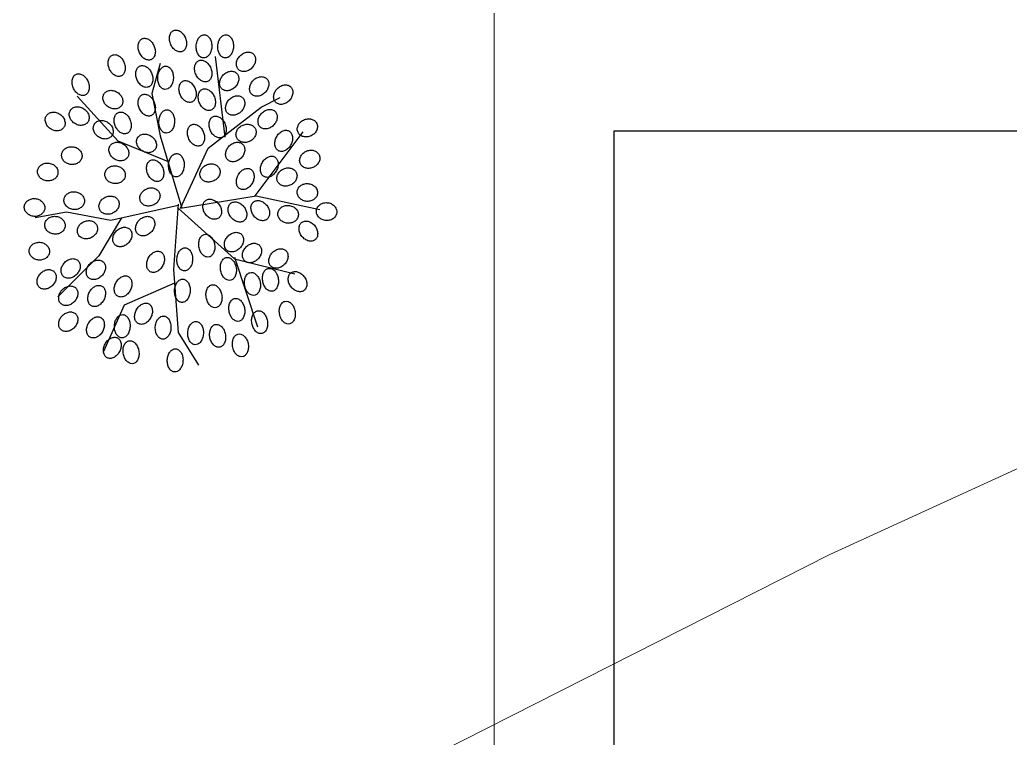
# Model space of a CAD drawing. Header units: inches. Extents: x 203 to 1065, y -1127 to 921.
# Drawn here: x 828.91 to 835.17, y 360.18 to 364.72 of the extents above; entities that cross this region are included whole.
import ezdxf

# ---------------------------------------------------------------- set-up
doc = ezdxf.new("R2010")
doc.units = ezdxf.units.IN
doc.header["$MEASUREMENT"] = 0
for name, color, linetype in [('CC', 110, 'Continuous'), ('CURVAS', 32, 'Continuous'), ('Vegetación', 102, 'Continuous')]:
    doc.layers.add(name, color=color, linetype=linetype)

# ---------------------------------------------------------------- blocks, each defined once
blk = doc.blocks.new('RB31')
for points in [[(-0.0332, 0.4465, 0.124565), (-0.0243, 0.4435, 0.105746), (-0.0134, 0.445, 0.086824), (-0.0035, 0.4507, 0.076963), (0.0051, 0.4604, 0.076963), (0.0103, 0.4721, 0.086824), (0.0113, 0.4835, 0.105746), (0.0081, 0.4941, 0.124565), (0.0016, 0.5009, 0.124565), (-0.0073, 0.5039, 0.105746), (-0.0182, 0.5024, 0.086824), (-0.0281, 0.4967, 0.076963), (-0.0366, 0.4871, 0.076963), (-0.0419, 0.4753, 0.086824), (-0.0429, 0.4639, 0.105746), (-0.0397, 0.4534, 0.124565)], [(-0.1644, 0.4265, 0.124565), (-0.1555, 0.4293, 0.105746), (-0.1475, 0.437, 0.086824), (-0.1428, 0.4474, 0.076963), (-0.1416, 0.4602, 0.076963), (-0.1443, 0.4728, 0.086824), (-0.1502, 0.4826, 0.105746), (-0.159, 0.4892, 0.124565), (-0.1682, 0.491, 0.124565), (-0.1772, 0.4882, 0.105746), (-0.1851, 0.4805, 0.086824), (-0.1898, 0.4701, 0.076963), (-0.191, 0.4573, 0.076963), (-0.1883, 0.4447, 0.086824), (-0.1825, 0.4349, 0.105746), (-0.1737, 0.4282, 0.124565)], [(-0.0961, 0.4265, 0.124565), (-0.0871, 0.4293, 0.105746), (-0.0792, 0.437, 0.086824), (-0.0745, 0.4474, 0.076963), (-0.0733, 0.4602, 0.076963), (-0.076, 0.4728, 0.086824), (-0.0818, 0.4826, 0.105746), (-0.0906, 0.4892, 0.124565), (-0.0999, 0.491, 0.124565), (-0.1088, 0.4882, 0.105746), (-0.1168, 0.4805, 0.086824), (-0.1215, 0.4701, 0.076963), (-0.1227, 0.4573, 0.076963), (-0.12, 0.4447, 0.086824), (-0.1141, 0.4349, 0.105746), (-0.1053, 0.4282, 0.124565)], [(0.0655, 0.4237, 0.124565), (0.0744, 0.4207, 0.105746), (0.0853, 0.4222, 0.086824), (0.0952, 0.4279, 0.076963), (0.1038, 0.4376, 0.076963), (0.109, 0.4494, 0.086824), (0.11, 0.4607, 0.105746), (0.1068, 0.4713, 0.124565), (0.1003, 0.4782, 0.124565), (0.0914, 0.4811, 0.105746), (0.0805, 0.4796, 0.086824), (0.0706, 0.4739, 0.076963), (0.0621, 0.4643, 0.076963), (0.0569, 0.4525, 0.086824), (0.0558, 0.4411, 0.105746), (0.059, 0.4306, 0.124565)], [(-0.2034, 0.3982, 0.124565), (-0.2004, 0.4072, 0.105746), (-0.2019, 0.4181, 0.086824), (-0.2076, 0.428, 0.076963), (-0.2173, 0.4365, 0.076963), (-0.229, 0.4417, 0.086824), (-0.2404, 0.4427, 0.105746), (-0.251, 0.4395, 0.124565), (-0.2578, 0.4331, 0.124565), (-0.2608, 0.4242, 0.105746), (-0.2593, 0.4132, 0.086824), (-0.2536, 0.4033, 0.076963), (-0.244, 0.3948, 0.076963), (-0.2322, 0.3896, 0.086824), (-0.2208, 0.3886, 0.105746), (-0.2103, 0.3918, 0.124565)], [(-0.1129, 0.3629, 0.124565), (-0.104, 0.36, 0.105746), (-0.0931, 0.3615, 0.086824), (-0.0832, 0.3672, 0.076963), (-0.0747, 0.3768, 0.076963), (-0.0695, 0.3886, 0.086824), (-0.0684, 0.4, 0.105746), (-0.0717, 0.4105, 0.124565), (-0.0781, 0.4174, 0.124565), (-0.087, 0.4204, 0.105746), (-0.0979, 0.4189, 0.086824), (-0.1079, 0.4132, 0.076963), (-0.1164, 0.4035, 0.076963), (-0.1216, 0.3917, 0.086824), (-0.1226, 0.3804, 0.105746), (-0.1194, 0.3698, 0.124565)], [(0.1604, 0.3781, 0.124565), (0.1693, 0.3752, 0.105746), (0.1802, 0.3767, 0.086824), (0.1901, 0.3824, 0.076963), (0.1987, 0.392, 0.076963), (0.2039, 0.4038, 0.086824), (0.2049, 0.4152, 0.105746), (0.2017, 0.4257, 0.124565), (0.1952, 0.4326, 0.124565), (0.1863, 0.4356, 0.105746), (0.1754, 0.4341, 0.086824), (0.1655, 0.4284, 0.076963), (0.157, 0.4187, 0.076963), (0.1518, 0.4069, 0.086824), (0.1507, 0.3956, 0.105746), (0.1539, 0.385, 0.124565)], [(-0.1503, 0.3451, 0.124565), (-0.1473, 0.354, 0.105746), (-0.1488, 0.3649, 0.086824), (-0.1545, 0.3748, 0.076963), (-0.1641, 0.3833, 0.076963), (-0.1759, 0.3885, 0.086824), (-0.1873, 0.3896, 0.105746), (-0.1978, 0.3864, 0.124565), (-0.2047, 0.3799, 0.124565), (-0.2077, 0.371, 0.105746), (-0.2062, 0.3601, 0.086824), (-0.2005, 0.3502, 0.076963), (-0.1908, 0.3416, 0.076963), (-0.1791, 0.3364, 0.086824), (-0.1677, 0.3354, 0.105746), (-0.1571, 0.3386, 0.124565)], [(0.0254, 0.3391, 0.124565), (0.0344, 0.342, 0.105746), (0.0423, 0.3496, 0.086824), (0.047, 0.36, 0.076963), (0.0482, 0.3728, 0.076963), (0.0455, 0.3854, 0.086824), (0.0396, 0.3952, 0.105746), (0.0308, 0.4019, 0.124565), (0.0216, 0.4037, 0.124565), (0.0126, 0.4008, 0.105746), (0.0047, 0.3932, 0.086824), (0, 0.3827, 0.076963), (-0.0012, 0.3699, 0.076963), (0.0015, 0.3573, 0.086824), (0.0074, 0.3475, 0.105746), (0.0162, 0.3409, 0.124565)], [(0.0731, 0.3478, 0.124565), (0.082, 0.3448, 0.105746), (0.0929, 0.3463, 0.086824), (0.1028, 0.352, 0.076963), (0.1113, 0.3616, 0.076963), (0.1166, 0.3734, 0.086824), (0.1176, 0.3848, 0.105746), (0.1144, 0.3953, 0.124565), (0.1079, 0.4022, 0.124565), (0.099, 0.4052, 0.105746), (0.0881, 0.4037, 0.086824), (0.0782, 0.398, 0.076963), (0.0696, 0.3883, 0.076963), (0.0644, 0.3766, 0.086824), (0.0634, 0.3652, 0.105746), (0.0666, 0.3546, 0.124565)], [(-0.2452, 0.3299, 0.124565), (-0.2422, 0.3388, 0.105746), (-0.2437, 0.3497, 0.086824), (-0.2494, 0.3596, 0.076963), (-0.259, 0.3682, 0.076963), (-0.2708, 0.3734, 0.086824), (-0.2822, 0.3744, 0.105746), (-0.2927, 0.3712, 0.124565), (-0.2996, 0.3647, 0.124565), (-0.3026, 0.3558, 0.105746), (-0.3011, 0.3449, 0.086824), (-0.2954, 0.335, 0.076963), (-0.2857, 0.3264, 0.076963), (-0.274, 0.3212, 0.086824), (-0.2626, 0.3202, 0.105746), (-0.252, 0.3234, 0.124565)], [(-0.0636, 0.306, 0.124565), (-0.0547, 0.303, 0.105746), (-0.0437, 0.3045, 0.086824), (-0.0338, 0.3102, 0.076963), (-0.0253, 0.3198, 0.076963), (-0.0201, 0.3316, 0.086824), (-0.0191, 0.343, 0.105746), (-0.0223, 0.3536, 0.124565), (-0.0287, 0.3604, 0.124565), (-0.0377, 0.3634, 0.105746), (-0.0486, 0.3619, 0.086824), (-0.0585, 0.3562, 0.076963), (-0.067, 0.3465, 0.076963), (-0.0722, 0.3348, 0.086824), (-0.0732, 0.3234, 0.105746), (-0.07, 0.3128, 0.124565)], [(0.2743, 0.325, 0.124565), (0.2832, 0.322, 0.105746), (0.2941, 0.3235, 0.086824), (0.304, 0.3292, 0.076963), (0.3126, 0.3388, 0.076963), (0.3178, 0.3506, 0.086824), (0.3188, 0.362, 0.105746), (0.3156, 0.3725, 0.124565), (0.3091, 0.3794, 0.124565), (0.3002, 0.3824, 0.105746), (0.2893, 0.3809, 0.086824), (0.2794, 0.3752, 0.076963), (0.2708, 0.3655, 0.076963), (0.2656, 0.3538, 0.086824), (0.2646, 0.3424, 0.105746), (0.2678, 0.3318, 0.124565)], [(-0.3211, 0.3071, 0.124565), (-0.3181, 0.316, 0.105746), (-0.3196, 0.3269, 0.086824), (-0.3253, 0.3368, 0.076963), (-0.335, 0.3454, 0.076963), (-0.3467, 0.3506, 0.086824), (-0.3581, 0.3516, 0.105746), (-0.3687, 0.3484, 0.124565), (-0.3755, 0.3419, 0.124565), (-0.3785, 0.333, 0.105746), (-0.377, 0.3221, 0.086824), (-0.3713, 0.3122, 0.076963), (-0.3617, 0.3037, 0.076963), (-0.3499, 0.2985, 0.086824), (-0.3385, 0.2974, 0.105746), (-0.3279, 0.3006, 0.124565)], [(-0.1243, 0.2832, 0.124565), (-0.1154, 0.2802, 0.105746), (-0.1045, 0.2817, 0.086824), (-0.0946, 0.2874, 0.076963), (-0.0861, 0.2971, 0.076963), (-0.0809, 0.3088, 0.086824), (-0.0798, 0.3202, 0.105746), (-0.083, 0.3308, 0.124565), (-0.0895, 0.3376, 0.124565), (-0.0984, 0.3406, 0.105746), (-0.1093, 0.3391, 0.086824), (-0.1192, 0.3334, 0.076963), (-0.1278, 0.3238, 0.076963), (-0.133, 0.312, 0.086824), (-0.134, 0.3006, 0.105746), (-0.1308, 0.29, 0.124565)], [(0.1598, 0.2988, 0.124565), (0.1653, 0.2911, 0.105746), (0.175, 0.2859, 0.086824), (0.1864, 0.2847, 0.076963), (0.1989, 0.2875, 0.076963), (0.2101, 0.2939, 0.086824), (0.2176, 0.3026, 0.105746), (0.2212, 0.313, 0.124565), (0.22, 0.3223, 0.124565), (0.2146, 0.33, 0.105746), (0.2048, 0.3352, 0.086824), (0.1935, 0.3364, 0.076963), (0.1809, 0.3336, 0.076963), (0.1698, 0.3271, 0.086824), (0.1623, 0.3185, 0.105746), (0.1586, 0.3081, 0.124565)], [(-0.1692, 0.2767, 0.124565), (-0.1663, 0.2856, 0.105746), (-0.1678, 0.2965, 0.086824), (-0.1735, 0.3065, 0.076963), (-0.1831, 0.315, 0.076963), (-0.1949, 0.3202, 0.086824), (-0.2063, 0.3212, 0.105746), (-0.2168, 0.318, 0.124565), (-0.2237, 0.3116, 0.124565), (-0.2267, 0.3026, 0.105746), (-0.2251, 0.2917, 0.086824), (-0.2195, 0.2818, 0.076963), (-0.2098, 0.2733, 0.076963), (-0.198, 0.2681, 0.086824), (-0.1867, 0.2671, 0.105746), (-0.1761, 0.2703, 0.124565)], [(0.0655, 0.268, 0.124565), (0.0744, 0.265, 0.105746), (0.0853, 0.2665, 0.086824), (0.0952, 0.2722, 0.076963), (0.1038, 0.2819, 0.076963), (0.109, 0.2936, 0.086824), (0.11, 0.305, 0.105746), (0.1068, 0.3156, 0.124565), (0.1003, 0.3224, 0.124565), (0.0914, 0.3254, 0.105746), (0.0805, 0.3239, 0.086824), (0.0706, 0.3182, 0.076963), (0.0621, 0.3086, 0.076963), (0.0569, 0.2968, 0.086824), (0.0558, 0.2854, 0.105746), (0.059, 0.2749, 0.124565)], [(-0.2717, 0.2387, 0.124565), (-0.2688, 0.2476, 0.105746), (-0.2703, 0.2586, 0.086824), (-0.276, 0.2685, 0.076963), (-0.2856, 0.277, 0.076963), (-0.2974, 0.2822, 0.086824), (-0.3088, 0.2832, 0.105746), (-0.3193, 0.28, 0.124565), (-0.3262, 0.2736, 0.124565), (-0.3292, 0.2647, 0.105746), (-0.3276, 0.2537, 0.086824), (-0.322, 0.2438, 0.076963), (-0.3123, 0.2353, 0.076963), (-0.3005, 0.2301, 0.086824), (-0.2891, 0.2291, 0.105746), (-0.2786, 0.2323, 0.124565)], [(0.0216, 0.2176, 0.124565), (0.0306, 0.2204, 0.105746), (0.0385, 0.2281, 0.086824), (0.0432, 0.2385, 0.076963), (0.0444, 0.2513, 0.076963), (0.0417, 0.2639, 0.086824), (0.0358, 0.2737, 0.105746), (0.027, 0.2803, 0.124565), (0.0178, 0.2821, 0.124565), (0.0088, 0.2793, 0.105746), (0.0009, 0.2716, 0.086824), (-0.0038, 0.2612, 0.076963), (-0.005, 0.2484, 0.076963), (-0.0023, 0.2358, 0.086824), (0.0036, 0.226, 0.105746), (0.0124, 0.2193, 0.124565)], [(0.1414, 0.2186, 0.124565), (0.1503, 0.2156, 0.105746), (0.1612, 0.2171, 0.086824), (0.1712, 0.2228, 0.076963), (0.1797, 0.2325, 0.076963), (0.1849, 0.2443, 0.086824), (0.1859, 0.2556, 0.105746), (0.1827, 0.2662, 0.124565), (0.1763, 0.2731, 0.124565), (0.1673, 0.276, 0.105746), (0.1564, 0.2745, 0.086824), (0.1465, 0.2688, 0.076963), (0.138, 0.2592, 0.076963), (0.1328, 0.2474, 0.086824), (0.1318, 0.236, 0.105746), (0.135, 0.2255, 0.124565)], [(0.2661, 0.2532, 0.124565), (0.2716, 0.2455, 0.105746), (0.2813, 0.2403, 0.086824), (0.2927, 0.2391, 0.076963), (0.3052, 0.2419, 0.076963), (0.3164, 0.2484, 0.086824), (0.3239, 0.257, 0.105746), (0.3275, 0.2674, 0.124565), (0.3263, 0.2767, 0.124565), (0.3208, 0.2844, 0.105746), (0.3111, 0.2896, 0.086824), (0.2998, 0.2908, 0.076963), (0.2872, 0.288, 0.076963), (0.2761, 0.2815, 0.086824), (0.2686, 0.2729, 0.105746), (0.2649, 0.2625, 0.124565)], [(0.342, 0.238, 0.124565), (0.3475, 0.2303, 0.105746), (0.3572, 0.2251, 0.086824), (0.3686, 0.2239, 0.076963), (0.3812, 0.2267, 0.076963), (0.3923, 0.2332, 0.086824), (0.3998, 0.2418, 0.105746), (0.4034, 0.2522, 0.124565), (0.4022, 0.2615, 0.124565), (0.3968, 0.2692, 0.105746), (0.387, 0.2744, 0.086824), (0.3757, 0.2756, 0.076963), (0.3631, 0.2728, 0.076963), (0.352, 0.2663, 0.086824), (0.3445, 0.2577, 0.105746), (0.3409, 0.2473, 0.124565)], [(-0.3932, 0.2239, 0.124565), (-0.3931, 0.2333, 0.105746), (-0.3979, 0.2432, 0.086824), (-0.4064, 0.2509, 0.076963), (-0.4182, 0.256, 0.076963), (-0.431, 0.2573, 0.086824), (-0.4422, 0.2548, 0.105746), (-0.4512, 0.2485, 0.124565), (-0.4557, 0.2402, 0.124565), (-0.4558, 0.2308, 0.105746), (-0.451, 0.2209, 0.086824), (-0.4425, 0.2132, 0.076963), (-0.4307, 0.2081, 0.076963), (-0.4179, 0.2068, 0.086824), (-0.4068, 0.2094, 0.105746), (-0.3977, 0.2157, 0.124565)], [(-0.1585, 0.2072, 0.124565), (-0.1496, 0.2043, 0.105746), (-0.1387, 0.2058, 0.086824), (-0.1287, 0.2114, 0.076963), (-0.1202, 0.2211, 0.076963), (-0.115, 0.2329, 0.086824), (-0.114, 0.2443, 0.105746), (-0.1172, 0.2548, 0.124565), (-0.1236, 0.2617, 0.124565), (-0.1326, 0.2646, 0.105746), (-0.1435, 0.2631, 0.086824), (-0.1534, 0.2574, 0.076963), (-0.1619, 0.2478, 0.076963), (-0.1671, 0.236, 0.086824), (-0.1681, 0.2246, 0.105746), (-0.1649, 0.2141, 0.124565)], [(0.1902, 0.2152, 0.124565), (0.1957, 0.2075, 0.105746), (0.2054, 0.2023, 0.086824), (0.2167, 0.2011, 0.076963), (0.2293, 0.2039, 0.076963), (0.2404, 0.2104, 0.086824), (0.248, 0.219, 0.105746), (0.2516, 0.2294, 0.124565), (0.2504, 0.2387, 0.124565), (0.2449, 0.2464, 0.105746), (0.2352, 0.2516, 0.086824), (0.2238, 0.2528, 0.076963), (0.2113, 0.25, 0.076963), (0.2001, 0.2436, 0.086824), (0.1926, 0.2349, 0.105746), (0.189, 0.2245, 0.124565)], [(-0.3292, 0.171, 0.124565), (-0.3236, 0.1786, 0.105746), (-0.3217, 0.1895, 0.086824), (-0.324, 0.2007, 0.076963), (-0.3306, 0.2117, 0.076963), (-0.3402, 0.2203, 0.086824), (-0.3507, 0.2248, 0.105746), (-0.3617, 0.225, 0.124565), (-0.3702, 0.221, 0.124565), (-0.3758, 0.2135, 0.105746), (-0.3778, 0.2026, 0.086824), (-0.3754, 0.1914, 0.076963), (-0.3689, 0.1803, 0.076963), (-0.3593, 0.1717, 0.086824), (-0.3488, 0.1673, 0.105746), (-0.3377, 0.167, 0.124565)], [(-0.1996, 0.2087, 0.124565), (-0.1995, 0.2181, 0.105746), (-0.2043, 0.228, 0.086824), (-0.2128, 0.2357, 0.076963), (-0.2246, 0.2408, 0.076963), (-0.2374, 0.2421, 0.086824), (-0.2485, 0.2396, 0.105746), (-0.2576, 0.2333, 0.124565), (-0.2621, 0.225, 0.124565), (-0.2622, 0.2156, 0.105746), (-0.2574, 0.2057, 0.086824), (-0.2489, 0.198, 0.076963), (-0.2371, 0.1929, 0.076963), (-0.2243, 0.1916, 0.086824), (-0.2132, 0.1942, 0.105746), (-0.2041, 0.2005, 0.124565)], [(-0.0902, 0.1844, 0.124565), (-0.0812, 0.1815, 0.105746), (-0.0703, 0.183, 0.086824), (-0.0604, 0.1887, 0.076963), (-0.0519, 0.1983, 0.076963), (-0.0467, 0.2101, 0.086824), (-0.0457, 0.2215, 0.105746), (-0.0489, 0.232, 0.124565), (-0.0553, 0.2389, 0.124565), (-0.0642, 0.2419, 0.105746), (-0.0752, 0.2403, 0.086824), (-0.0851, 0.2347, 0.076963), (-0.0936, 0.225, 0.076963), (-0.0988, 0.2132, 0.086824), (-0.0998, 0.2018, 0.105746), (-0.0966, 0.1913, 0.124565)], [(0.0535, 0.1772, 0.124565), (0.059, 0.1696, 0.105746), (0.0687, 0.1644, 0.086824), (0.0801, 0.1631, 0.076963), (0.0926, 0.1659, 0.076963), (0.1038, 0.1724, 0.086824), (0.1113, 0.181, 0.105746), (0.1149, 0.1914, 0.124565), (0.1137, 0.2008, 0.124565), (0.1083, 0.2084, 0.105746), (0.0985, 0.2136, 0.086824), (0.0872, 0.2148, 0.076963), (0.0746, 0.212, 0.076963), (0.0635, 0.2056, 0.086824), (0.056, 0.197, 0.105746), (0.0524, 0.1865, 0.124565)], [(-0.4008, 0.1365, 0.124565), (-0.4007, 0.146, 0.105746), (-0.4055, 0.1559, 0.086824), (-0.414, 0.1636, 0.076963), (-0.4258, 0.1687, 0.076963), (-0.4386, 0.17, 0.086824), (-0.4497, 0.1674, 0.105746), (-0.4588, 0.1611, 0.124565), (-0.4633, 0.1529, 0.124565), (-0.4634, 0.1435, 0.105746), (-0.4586, 0.1335, 0.086824), (-0.4501, 0.1259, 0.076963), (-0.4383, 0.1208, 0.076963), (-0.4255, 0.1194, 0.086824), (-0.4144, 0.122, 0.105746), (-0.4053, 0.1283, 0.124565)], [(-0.1692, 0.1476, 0.124565), (-0.1663, 0.1565, 0.105746), (-0.1678, 0.1674, 0.086824), (-0.1735, 0.1773, 0.076963), (-0.1831, 0.1858, 0.076963), (-0.1949, 0.191, 0.086824), (-0.2063, 0.1921, 0.105746), (-0.2168, 0.1889, 0.124565), (-0.2237, 0.1824, 0.124565), (-0.2267, 0.1735, 0.105746), (-0.2251, 0.1626, 0.086824), (-0.2195, 0.1527, 0.076963), (-0.2098, 0.1441, 0.076963), (-0.198, 0.1389, 0.086824), (-0.1867, 0.1379, 0.105746), (-0.1761, 0.1411, 0.124565)], [(0.1408, 0.1544, 0.124565), (0.1463, 0.1468, 0.105746), (0.156, 0.1416, 0.086824), (0.1674, 0.1403, 0.076963), (0.18, 0.1431, 0.076963), (0.1911, 0.1496, 0.086824), (0.1986, 0.1582, 0.105746), (0.2022, 0.1686, 0.124565), (0.201, 0.178, 0.124565), (0.1956, 0.1856, 0.105746), (0.1858, 0.1908, 0.086824), (0.1745, 0.1921, 0.076963), (0.1619, 0.1893, 0.076963), (0.1508, 0.1828, 0.086824), (0.1433, 0.1742, 0.105746), (0.1397, 0.1638, 0.124565)], [(0.2873, 0.1531, 0.124565), (0.2902, 0.1441, 0.105746), (0.2978, 0.1362, 0.086824), (0.3082, 0.1315, 0.076963), (0.3211, 0.1303, 0.076963), (0.3336, 0.133, 0.086824), (0.3435, 0.1388, 0.105746), (0.3501, 0.1476, 0.124565), (0.3519, 0.1569, 0.124565), (0.349, 0.1658, 0.105746), (0.3414, 0.1738, 0.086824), (0.331, 0.1785, 0.076963), (0.3182, 0.1797, 0.076963), (0.3056, 0.177, 0.086824), (0.2958, 0.1711, 0.105746), (0.2891, 0.1623, 0.124565)], [(-0.2837, 0.0989, 0.124565), (-0.2781, 0.1064, 0.105746), (-0.2761, 0.1173, 0.086824), (-0.2785, 0.1285, 0.076963), (-0.285, 0.1396, 0.076963), (-0.2946, 0.1482, 0.086824), (-0.3051, 0.1526, 0.105746), (-0.3162, 0.1529, 0.124565), (-0.3247, 0.1489, 0.124565), (-0.3303, 0.1413, 0.105746), (-0.3322, 0.1304, 0.086824), (-0.3299, 0.1192, 0.076963), (-0.3233, 0.1082, 0.076963), (-0.3137, 0.0996, 0.086824), (-0.3032, 0.0951, 0.105746), (-0.2922, 0.0949, 0.124565)], [(-0.0088, 0.096, 0.124565), (0.0002, 0.0989, 0.105746), (0.0081, 0.1065, 0.086824), (0.0128, 0.1169, 0.076963), (0.014, 0.1298, 0.076963), (0.0113, 0.1423, 0.086824), (0.0055, 0.1522, 0.105746), (-0.0033, 0.1588, 0.124565), (-0.0126, 0.1606, 0.124565), (-0.0215, 0.1577, 0.105746), (-0.0295, 0.1501, 0.086824), (-0.0342, 0.1397, 0.076963), (-0.0354, 0.1269, 0.076963), (-0.0327, 0.1143, 0.086824), (-0.0268, 0.1045, 0.105746), (-0.018, 0.0978, 0.124565)], [(0.0389, 0.0857, 0.124565), (0.0478, 0.0827, 0.105746), (0.0588, 0.0842, 0.086824), (0.0687, 0.0899, 0.076963), (0.0772, 0.0996, 0.076963), (0.0824, 0.1113, 0.086824), (0.0834, 0.1227, 0.105746), (0.0802, 0.1333, 0.124565), (0.0738, 0.1401, 0.124565), (0.0648, 0.1431, 0.105746), (0.0539, 0.1416, 0.086824), (0.044, 0.1359, 0.076963), (0.0355, 0.1263, 0.076963), (0.0303, 0.1145, 0.086824), (0.0293, 0.1031, 0.105746), (0.0325, 0.0925, 0.124565)], [(-0.3287, 0.0872, 0.124565), (-0.3286, 0.0966, 0.105746), (-0.3334, 0.1065, 0.086824), (-0.3419, 0.1142, 0.076963), (-0.3537, 0.1193, 0.076963), (-0.3665, 0.1206, 0.086824), (-0.3776, 0.1181, 0.105746), (-0.3867, 0.1117, 0.124565), (-0.3912, 0.1035, 0.124565), (-0.3913, 0.0941, 0.105746), (-0.3865, 0.0842, 0.086824), (-0.378, 0.0765, 0.076963), (-0.3662, 0.0714, 0.076963), (-0.3534, 0.0701, 0.086824), (-0.3422, 0.0726, 0.105746), (-0.3332, 0.0789, 0.124565)], [(-0.2077, 0.0647, 0.124565), (-0.2022, 0.0723, 0.105746), (-0.2002, 0.0831, 0.086824), (-0.2026, 0.0943, 0.076963), (-0.2091, 0.1054, 0.076963), (-0.2187, 0.114, 0.086824), (-0.2292, 0.1185, 0.105746), (-0.2402, 0.1187, 0.124565), (-0.2487, 0.1147, 0.124565), (-0.2543, 0.1071, 0.105746), (-0.2563, 0.0962, 0.086824), (-0.2539, 0.0851, 0.076963), (-0.2474, 0.074, 0.076963), (-0.2378, 0.0654, 0.086824), (-0.2273, 0.0609, 0.105746), (-0.2163, 0.0607, 0.124565)], [(-0.0857, 0.0986, 0.124565), (-0.0856, 0.108, 0.105746), (-0.0904, 0.1179, 0.086824), (-0.0989, 0.1256, 0.076963), (-0.1107, 0.1307, 0.076963), (-0.1235, 0.132, 0.086824), (-0.1347, 0.1294, 0.105746), (-0.1437, 0.1231, 0.124565), (-0.1482, 0.1149, 0.124565), (-0.1483, 0.1055, 0.105746), (-0.1435, 0.0956, 0.086824), (-0.135, 0.0879, 0.076963), (-0.1232, 0.0828, 0.076963), (-0.1104, 0.0815, 0.086824), (-0.0993, 0.084, 0.105746), (-0.0902, 0.0903, 0.124565)], [(0.1507, 0.0999, 0.124565), (0.1535, 0.0909, 0.105746), (0.1612, 0.083, 0.086824), (0.1716, 0.0783, 0.076963), (0.1844, 0.0771, 0.076963), (0.197, 0.0798, 0.086824), (0.2068, 0.0857, 0.105746), (0.2134, 0.0945, 0.124565), (0.2152, 0.1037, 0.124565), (0.2124, 0.1127, 0.105746), (0.2047, 0.1206, 0.086824), (0.1943, 0.1253, 0.076963), (0.1815, 0.1265, 0.076963), (0.1689, 0.1238, 0.086824), (0.1591, 0.1179, 0.105746), (0.1524, 0.1091, 0.124565)], [(0.3633, 0.1075, 0.124565), (0.3661, 0.0985, 0.105746), (0.3737, 0.0906, 0.086824), (0.3842, 0.0859, 0.076963), (0.397, 0.0847, 0.076963), (0.4096, 0.0874, 0.086824), (0.4194, 0.0933, 0.105746), (0.426, 0.1021, 0.124565), (0.4278, 0.1113, 0.124565), (0.425, 0.1203, 0.105746), (0.4173, 0.1282, 0.086824), (0.4069, 0.1329, 0.076963), (0.3941, 0.1341, 0.076963), (0.3815, 0.1314, 0.086824), (0.3717, 0.1255, 0.105746), (0.365, 0.1167, 0.124565)], [(-0.3922, 0.0543, 0.124565), (-0.395, 0.0633, 0.105746), (-0.4027, 0.0712, 0.086824), (-0.4131, 0.0759, 0.076963), (-0.4259, 0.0771, 0.076963), (-0.4385, 0.0744, 0.086824), (-0.4483, 0.0686, 0.105746), (-0.455, 0.0598, 0.124565), (-0.4567, 0.0505, 0.124565), (-0.4539, 0.0416, 0.105746), (-0.4462, 0.0336, 0.086824), (-0.4358, 0.0289, 0.076963), (-0.423, 0.0277, 0.076963), (-0.4104, 0.0304, 0.086824), (-0.4006, 0.0363, 0.105746), (-0.394, 0.0451, 0.124565)], [(0.0416, 0.0481, 0.124565), (0.0415, 0.0387, 0.105746), (0.0463, 0.0287, 0.086824), (0.0548, 0.0211, 0.076963), (0.0666, 0.0159, 0.076963), (0.0794, 0.0146, 0.086824), (0.0906, 0.0172, 0.105746), (0.0996, 0.0235, 0.124565), (0.1041, 0.0317, 0.124565), (0.1042, 0.0411, 0.105746), (0.0994, 0.0511, 0.086824), (0.0909, 0.0587, 0.076963), (0.0791, 0.0639, 0.076963), (0.0663, 0.0652, 0.086824), (0.0552, 0.0626, 0.105746), (0.0461, 0.0563, 0.124565)], [(-0.2507, 0.0224, 0.124565), (-0.2583, 0.028, 0.105746), (-0.2692, 0.0299, 0.086824), (-0.2804, 0.0276, 0.076963), (-0.2914, 0.0211, 0.076963), (-0.3, 0.0115, 0.086824), (-0.3045, 0.0009, 0.105746), (-0.3047, -0.0101, 0.124565), (-0.3007, -0.0186, 0.124565), (-0.2932, -0.0242, 0.105746), (-0.2823, -0.0261, 0.086824), (-0.2711, -0.0238, 0.076963), (-0.26, -0.0172, 0.076963), (-0.2514, -0.0076, 0.086824), (-0.247, 0.0029, 0.105746), (-0.2467, 0.0139, 0.124565)], [(-0.0989, 0.0262, 0.124565), (-0.1065, 0.0318, 0.105746), (-0.1173, 0.0337, 0.086824), (-0.1285, 0.0314, 0.076963), (-0.1396, 0.0249, 0.076963), (-0.1482, 0.0153, 0.086824), (-0.1527, 0.0047, 0.105746), (-0.1529, -0.0063, 0.124565), (-0.1489, -0.0148, 0.124565), (-0.1413, -0.0204, 0.105746), (-0.1305, -0.0223, 0.086824), (-0.1193, -0.02, 0.076963), (-0.1082, -0.0134, 0.076963), (-0.0996, -0.0038, 0.086824), (-0.0951, 0.0067, 0.105746), (-0.0949, 0.0177, 0.124565)], [(0.1707, 0.0253, 0.124565), (0.1706, 0.0159, 0.105746), (0.1754, 0.0059, 0.086824), (0.1839, -0.0017, 0.076963), (0.1957, -0.0068, 0.076963), (0.2085, -0.0082, 0.086824), (0.2196, -0.0056, 0.105746), (0.2287, 0.0007, 0.124565), (0.2332, 0.0089, 0.124565), (0.2333, 0.0184, 0.105746), (0.2285, 0.0283, 0.086824), (0.22, 0.0359, 0.076963), (0.2082, 0.0411, 0.076963), (0.1954, 0.0424, 0.086824), (0.1842, 0.0398, 0.105746), (0.1752, 0.0335, 0.124565)], [(0.2797, 0.0277, 0.124565), (0.2826, 0.0188, 0.105746), (0.2902, 0.0108, 0.086824), (0.3007, 0.0061, 0.076963), (0.3135, 0.0049, 0.076963), (0.3261, 0.0076, 0.086824), (0.3359, 0.0135, 0.105746), (0.3425, 0.0223, 0.124565), (0.3443, 0.0315, 0.124565), (0.3414, 0.0405, 0.105746), (0.3338, 0.0485, 0.086824), (0.3234, 0.0531, 0.076963), (0.3106, 0.0544, 0.076963), (0.298, 0.0516, 0.086824), (0.2882, 0.0458, 0.105746), (0.2815, 0.037, 0.124565)], [(0.405, 0.0087, 0.124565), (0.4079, -0.0002, 0.105746), (0.4155, -0.0082, 0.086824), (0.4259, -0.0129, 0.076963), (0.4387, -0.0141, 0.076963), (0.4513, -0.0114, 0.086824), (0.4611, -0.0055, 0.105746), (0.4678, 0.0033, 0.124565), (0.4696, 0.0125, 0.124565), (0.4667, 0.0215, 0.105746), (0.4591, 0.0295, 0.086824), (0.4487, 0.0341, 0.076963), (0.4358, 0.0354, 0.076963), (0.4233, 0.0327, 0.086824), (0.4134, 0.0268, 0.105746), (0.4068, 0.018, 0.124565)], [(-0.4529, 0.0012, 0.124565), (-0.4558, 0.0101, 0.105746), (-0.4634, 0.0181, 0.086824), (-0.4738, 0.0228, 0.076963), (-0.4866, 0.024, 0.076963), (-0.4992, 0.0213, 0.086824), (-0.509, 0.0154, 0.105746), (-0.5157, 0.0066, 0.124565), (-0.5175, -0.0026, 0.124565), (-0.5146, -0.0116, 0.105746), (-0.507, -0.0196, 0.086824), (-0.4966, -0.0242, 0.076963), (-0.4837, -0.0255, 0.076963), (-0.4712, -0.0228, 0.086824), (-0.4613, -0.0169, 0.105746), (-0.4547, -0.0081, 0.124565)], [(-0.3314, -0.0064, 0.124565), (-0.3343, 0.0025, 0.105746), (-0.3419, 0.0105, 0.086824), (-0.3524, 0.0152, 0.076963), (-0.3652, 0.0164, 0.076963), (-0.3778, 0.0137, 0.086824), (-0.3876, 0.0078, 0.105746), (-0.3942, -0.001, 0.124565), (-0.396, -0.0102, 0.124565), (-0.3931, -0.0192, 0.105746), (-0.3855, -0.0272, 0.086824), (-0.3751, -0.0318, 0.076963), (-0.3623, -0.0331, 0.076963), (-0.3497, -0.0303, 0.086824), (-0.3399, -0.0245, 0.105746), (-0.3332, -0.0157, 0.124565)], [(-0.1786, 0.0186, 0.124565), (-0.1862, 0.0242, 0.105746), (-0.197, 0.0261, 0.086824), (-0.2082, 0.0238, 0.076963), (-0.2193, 0.0173, 0.076963), (-0.2279, 0.0077, 0.086824), (-0.2324, -0.0028, 0.105746), (-0.2326, -0.0139, 0.124565), (-0.2286, -0.0224, 0.124565), (-0.221, -0.028, 0.105746), (-0.2102, -0.0299, 0.086824), (-0.199, -0.0276, 0.076963), (-0.1879, -0.021, 0.076963), (-0.1793, -0.0114, 0.086824), (-0.1748, -0.0009, 0.105746), (-0.1746, 0.0101, 0.124565)], [(-0.4026, -0.0346, 0.124565), (-0.4102, -0.029, 0.105746), (-0.421, -0.027, 0.086824), (-0.4322, -0.0294, 0.076963), (-0.4433, -0.0359, 0.076963), (-0.4519, -0.0455, 0.086824), (-0.4564, -0.056, 0.105746), (-0.4566, -0.0671, 0.124565), (-0.4526, -0.0756, 0.124565), (-0.445, -0.0811, 0.105746), (-0.4342, -0.0831, 0.086824), (-0.423, -0.0807, 0.076963), (-0.4119, -0.0742, 0.076963), (-0.4033, -0.0646, 0.086824), (-0.3988, -0.0541, 0.105746), (-0.3986, -0.0431, 0.124565)], [(0.0606, -0.0237, 0.124565), (0.0576, -0.0326, 0.105746), (0.0591, -0.0436, 0.086824), (0.0648, -0.0535, 0.076963), (0.0745, -0.062, 0.076963), (0.0862, -0.0672, 0.086824), (0.0976, -0.0682, 0.105746), (0.1082, -0.065, 0.124565), (0.115, -0.0586, 0.124565), (0.118, -0.0497, 0.105746), (0.1165, -0.0387, 0.086824), (0.1108, -0.0288, 0.076963), (0.1012, -0.0203, 0.076963), (0.0894, -0.0151, 0.086824), (0.078, -0.0141, 0.105746), (0.0675, -0.0173, 0.124565)], [(0.239, -0.0431, 0.124565), (0.2389, -0.0525, 0.105746), (0.2437, -0.0624, 0.086824), (0.2522, -0.0701, 0.076963), (0.264, -0.0752, 0.076963), (0.2768, -0.0765, 0.086824), (0.288, -0.074, 0.105746), (0.297, -0.0677, 0.124565), (0.3015, -0.0594, 0.124565), (0.3016, -0.05, 0.105746), (0.2968, -0.0401, 0.086824), (0.2883, -0.0324, 0.076963), (0.2765, -0.0273, 0.076963), (0.2637, -0.026, 0.086824), (0.2526, -0.0285, 0.105746), (0.2435, -0.0349, 0.124565)], [(0.3405, -0.0406, 0.124565), (0.3433, -0.0496, 0.105746), (0.351, -0.0575, 0.086824), (0.3614, -0.0622, 0.076963), (0.3742, -0.0634, 0.076963), (0.3868, -0.0607, 0.086824), (0.3966, -0.0549, 0.105746), (0.4033, -0.0461, 0.124565), (0.405, -0.0368, 0.124565), (0.4022, -0.0279, 0.105746), (0.3945, -0.0199, 0.086824), (0.3841, -0.0152, 0.076963), (0.3713, -0.014, 0.076963), (0.3587, -0.0167, 0.086824), (0.3489, -0.0226, 0.105746), (0.3423, -0.0314, 0.124565)], [(0.1327, -0.0541, 0.124565), (0.1297, -0.063, 0.105746), (0.1313, -0.074, 0.086824), (0.1369, -0.0839, 0.076963), (0.1466, -0.0924, 0.076963), (0.1584, -0.0976, 0.086824), (0.1698, -0.0986, 0.105746), (0.1803, -0.0954, 0.124565), (0.1872, -0.089, 0.124565), (0.1901, -0.08, 0.105746), (0.1886, -0.0691, 0.086824), (0.1829, -0.0592, 0.076963), (0.1733, -0.0507, 0.076963), (0.1615, -0.0455, 0.086824), (0.1501, -0.0445, 0.105746), (0.1396, -0.0477, 0.124565)], [(-0.1654, -0.1031, 0.124565), (-0.1625, -0.0942, 0.105746), (-0.164, -0.0833, 0.086824), (-0.1697, -0.0734, 0.076963), (-0.1793, -0.0648, 0.076963), (-0.1911, -0.0596, 0.086824), (-0.2025, -0.0586, 0.105746), (-0.213, -0.0618, 0.124565), (-0.2199, -0.0683, 0.124565), (-0.2229, -0.0772, 0.105746), (-0.2214, -0.0881, 0.086824), (-0.2157, -0.098, 0.076963), (-0.206, -0.1065, 0.076963), (-0.1942, -0.1117, 0.086824), (-0.1829, -0.1128, 0.105746), (-0.1723, -0.1095, 0.124565)], [(-0.0986, -0.0644, 0.124565), (-0.108, -0.0643, 0.105746), (-0.1179, -0.0691, 0.086824), (-0.1256, -0.0776, 0.076963), (-0.1307, -0.0894, 0.076963), (-0.132, -0.1022, 0.086824), (-0.1294, -0.1133, 0.105746), (-0.1231, -0.1224, 0.124565), (-0.1149, -0.1269, 0.124565), (-0.1055, -0.127, 0.105746), (-0.0956, -0.1222, 0.086824), (-0.0879, -0.1137, 0.076963), (-0.0828, -0.1019, 0.076963), (-0.0815, -0.0891, 0.086824), (-0.084, -0.0779, 0.105746), (-0.0903, -0.0689, 0.124565)], [(-0.3059, -0.1487, 0.124565), (-0.3029, -0.1398, 0.105746), (-0.3044, -0.1288, 0.086824), (-0.3101, -0.1189, 0.076963), (-0.3198, -0.1104, 0.076963), (-0.3315, -0.1052, 0.086824), (-0.3429, -0.1042, 0.105746), (-0.3535, -0.1074, 0.124565), (-0.3603, -0.1138, 0.124565), (-0.3633, -0.1228, 0.105746), (-0.3618, -0.1337, 0.086824), (-0.3561, -0.1436, 0.076963), (-0.3465, -0.1521, 0.076963), (-0.3347, -0.1573, 0.086824), (-0.3233, -0.1583, 0.105746), (-0.3128, -0.1551, 0.124565)], [(-0.2224, -0.1335, 0.124565), (-0.2194, -0.1246, 0.105746), (-0.2209, -0.1136, 0.086824), (-0.2266, -0.1037, 0.076963), (-0.2363, -0.0952, 0.076963), (-0.248, -0.09, 0.086824), (-0.2594, -0.089, 0.105746), (-0.27, -0.0922, 0.124565), (-0.2768, -0.0986, 0.124565), (-0.2798, -0.1076, 0.105746), (-0.2783, -0.1185, 0.086824), (-0.2726, -0.1284, 0.076963), (-0.263, -0.1369, 0.076963), (-0.2512, -0.1421, 0.086824), (-0.2398, -0.1431, 0.105746), (-0.2292, -0.1399, 0.124565)], [(-0.0391, -0.1013, 0.124565), (-0.0481, -0.1042, 0.105746), (-0.0561, -0.1118, 0.086824), (-0.0607, -0.1222, 0.076963), (-0.0619, -0.1351, 0.076963), (-0.0592, -0.1476, 0.086824), (-0.0534, -0.1574, 0.105746), (-0.0446, -0.1641, 0.124565), (-0.0353, -0.1659, 0.124565), (-0.0264, -0.163, 0.105746), (-0.0184, -0.1554, 0.086824), (-0.0137, -0.145, 0.076963), (-0.0125, -0.1321, 0.076963), (-0.0152, -0.1196, 0.086824), (-0.0211, -0.1098, 0.105746), (-0.0299, -0.1031, 0.124565)], [(0.3898, -0.1128, 0.124565), (0.3927, -0.1218, 0.105746), (0.4003, -0.1297, 0.086824), (0.4107, -0.1344, 0.076963), (0.4236, -0.1356, 0.076963), (0.4361, -0.1329, 0.086824), (0.446, -0.127, 0.105746), (0.4526, -0.1182, 0.124565), (0.4544, -0.109, 0.124565), (0.4515, -0.1, 0.105746), (0.4439, -0.0921, 0.086824), (0.4335, -0.0874, 0.076963), (0.4207, -0.0862, 0.076963), (0.4081, -0.0889, 0.086824), (0.3983, -0.0948, 0.105746), (0.3916, -0.1036, 0.124565)], [(-0.1669, -0.1289, 0.124565), (-0.1763, -0.1289, 0.105746), (-0.1862, -0.1337, 0.086824), (-0.1939, -0.1421, 0.076963), (-0.199, -0.1539, 0.076963), (-0.2003, -0.1667, 0.086824), (-0.1978, -0.1779, 0.105746), (-0.1915, -0.1869, 0.124565), (-0.1832, -0.1915, 0.124565), (-0.1738, -0.1915, 0.105746), (-0.1639, -0.1867, 0.086824), (-0.1562, -0.1783, 0.076963), (-0.1511, -0.1665, 0.076963), (-0.1498, -0.1536, 0.086824), (-0.1523, -0.1425, 0.105746), (-0.1586, -0.1335, 0.124565)], [(0.0346, -0.1156, 0.124565), (0.029, -0.1231, 0.105746), (0.027, -0.134, 0.086824), (0.0294, -0.1452, 0.076963), (0.0359, -0.1563, 0.076963), (0.0455, -0.1648, 0.086824), (0.056, -0.1693, 0.105746), (0.0671, -0.1695, 0.124565), (0.0756, -0.1655, 0.124565), (0.0812, -0.158, 0.105746), (0.0831, -0.1471, 0.086824), (0.0808, -0.1359, 0.076963), (0.0742, -0.1248, 0.076963), (0.0646, -0.1163, 0.086824), (0.0541, -0.1118, 0.105746), (0.0431, -0.1116, 0.124565)], [(0.2162, -0.1453, 0.124565), (0.2133, -0.1542, 0.105746), (0.2148, -0.1651, 0.086824), (0.2205, -0.175, 0.076963), (0.2301, -0.1835, 0.076963), (0.2419, -0.1887, 0.086824), (0.2533, -0.1898, 0.105746), (0.2638, -0.1866, 0.124565), (0.2707, -0.1801, 0.124565), (0.2737, -0.1712, 0.105746), (0.2722, -0.1603, 0.086824), (0.2665, -0.1504, 0.076963), (0.2568, -0.1418, 0.076963), (0.245, -0.1366, 0.086824), (0.2337, -0.1356, 0.105746), (0.2231, -0.1388, 0.124565)], [(0.296, -0.1415, 0.124565), (0.293, -0.1504, 0.105746), (0.2945, -0.1613, 0.086824), (0.3002, -0.1712, 0.076963), (0.3098, -0.1797, 0.076963), (0.3216, -0.1849, 0.086824), (0.333, -0.186, 0.105746), (0.3435, -0.1828, 0.124565), (0.3504, -0.1763, 0.124565), (0.3534, -0.1674, 0.105746), (0.3519, -0.1565, 0.086824), (0.3462, -0.1466, 0.076963), (0.3365, -0.138, 0.076963), (0.3248, -0.1328, 0.086824), (0.3134, -0.1318, 0.105746), (0.3028, -0.135, 0.124565)], [(-0.2998, -0.1593, 0.124565), (-0.3092, -0.1592, 0.105746), (-0.3191, -0.164, 0.086824), (-0.3268, -0.1725, 0.076963), (-0.3319, -0.1843, 0.076963), (-0.3332, -0.1971, 0.086824), (-0.3306, -0.2083, 0.105746), (-0.3243, -0.2173, 0.124565), (-0.3161, -0.2219, 0.124565), (-0.3067, -0.2219, 0.105746), (-0.2968, -0.2171, 0.086824), (-0.2891, -0.2086, 0.076963), (-0.284, -0.1968, 0.076963), (-0.2827, -0.184, 0.086824), (-0.2852, -0.1729, 0.105746), (-0.2915, -0.1638, 0.124565)], [(0.3719, -0.1718, 0.124565), (0.3689, -0.1808, 0.105746), (0.3704, -0.1917, 0.086824), (0.3761, -0.2016, 0.076963), (0.3858, -0.2101, 0.076963), (0.3975, -0.2153, 0.086824), (0.4089, -0.2163, 0.105746), (0.4195, -0.2131, 0.124565), (0.4263, -0.2067, 0.124565), (0.4293, -0.1978, 0.105746), (0.4278, -0.1869, 0.086824), (0.4221, -0.1769, 0.076963), (0.4125, -0.1684, 0.076963), (0.4007, -0.1632, 0.086824), (0.3893, -0.1622, 0.105746), (0.3787, -0.1654, 0.124565)], [(-0.3684, -0.1751, 0.124565), (-0.376, -0.1695, 0.105746), (-0.3869, -0.1676, 0.086824), (-0.398, -0.1699, 0.076963), (-0.4091, -0.1764, 0.076963), (-0.4177, -0.186, 0.086824), (-0.4222, -0.1966, 0.105746), (-0.4224, -0.2076, 0.124565), (-0.4184, -0.2161, 0.124565), (-0.4108, -0.2217, 0.105746), (-0.4, -0.2236, 0.086824), (-0.3888, -0.2213, 0.076963), (-0.3777, -0.2147, 0.076963), (-0.3691, -0.2051, 0.086824), (-0.3646, -0.1946, 0.105746), (-0.3644, -0.1836, 0.124565)], [(-0.2428, -0.1707, 0.124565), (-0.2522, -0.1706, 0.105746), (-0.2621, -0.1754, 0.086824), (-0.2698, -0.1839, 0.076963), (-0.2749, -0.1957, 0.076963), (-0.2762, -0.2085, 0.086824), (-0.2737, -0.2197, 0.105746), (-0.2674, -0.2287, 0.124565), (-0.2591, -0.2333, 0.124565), (-0.2497, -0.2333, 0.105746), (-0.2398, -0.2285, 0.086824), (-0.2321, -0.22, 0.076963), (-0.227, -0.2082, 0.076963), (-0.2257, -0.1954, 0.086824), (-0.2283, -0.1843, 0.105746), (-0.2346, -0.1752, 0.124565)], [(-0.0315, -0.1887, 0.124565), (-0.0405, -0.1915, 0.105746), (-0.0485, -0.1992, 0.086824), (-0.0531, -0.2096, 0.076963), (-0.0544, -0.2224, 0.076963), (-0.0516, -0.235, 0.086824), (-0.0458, -0.2448, 0.105746), (-0.037, -0.2515, 0.124565), (-0.0277, -0.2532, 0.124565), (-0.0188, -0.2504, 0.105746), (-0.0108, -0.2427, 0.086824), (-0.0061, -0.2323, 0.076963), (-0.0049, -0.2195, 0.076963), (-0.0076, -0.2069, 0.086824), (-0.0135, -0.1971, 0.105746), (-0.0223, -0.1905, 0.124565)], [(0.1371, -0.1839, 0.124565), (0.1315, -0.1915, 0.105746), (0.1295, -0.2024, 0.086824), (0.1319, -0.2135, 0.076963), (0.1384, -0.2246, 0.076963), (0.148, -0.2332, 0.086824), (0.1585, -0.2377, 0.105746), (0.1696, -0.2379, 0.124565), (0.1781, -0.2339, 0.124565), (0.1836, -0.2263, 0.105746), (0.1856, -0.2155, 0.086824), (0.1832, -0.2043, 0.076963), (0.1767, -0.1932, 0.076963), (0.1671, -0.1846, 0.086824), (0.1566, -0.1801, 0.105746), (0.1456, -0.1799, 0.124565)], [(-0.1213, -0.2049, 0.124565), (-0.1307, -0.2048, 0.105746), (-0.1407, -0.2096, 0.086824), (-0.1483, -0.2181, 0.076963), (-0.1535, -0.2299, 0.076963), (-0.1548, -0.2427, 0.086824), (-0.1522, -0.2539, 0.105746), (-0.1459, -0.2629, 0.124565), (-0.1377, -0.2674, 0.124565), (-0.1283, -0.2675, 0.105746), (-0.1183, -0.2627, 0.086824), (-0.1107, -0.2542, 0.076963), (-0.1055, -0.2424, 0.076963), (-0.1042, -0.2296, 0.086824), (-0.1068, -0.2185, 0.105746), (-0.1131, -0.2094, 0.124565)], [(0.2206, -0.2105, 0.124565), (0.215, -0.2181, 0.105746), (0.213, -0.2289, 0.086824), (0.2154, -0.2401, 0.076963), (0.2219, -0.2512, 0.076963), (0.2315, -0.2598, 0.086824), (0.242, -0.2643, 0.105746), (0.2531, -0.2645, 0.124565), (0.2616, -0.2605, 0.124565), (0.2672, -0.2529, 0.105746), (0.2691, -0.2421, 0.086824), (0.2668, -0.2309, 0.076963), (0.2602, -0.2198, 0.076963), (0.2506, -0.2112, 0.086824), (0.2401, -0.2067, 0.105746), (0.2291, -0.2065, 0.124565)], [(0.3036, -0.2174, 0.124565), (0.3006, -0.2263, 0.105746), (0.3021, -0.2373, 0.086824), (0.3078, -0.2472, 0.076963), (0.3174, -0.2557, 0.076963), (0.3292, -0.2609, 0.086824), (0.3406, -0.2619, 0.105746), (0.3511, -0.2587, 0.124565), (0.358, -0.2523, 0.124565), (0.361, -0.2434, 0.105746), (0.3595, -0.2324, 0.086824), (0.3538, -0.2225, 0.076963), (0.3441, -0.214, 0.076963), (0.3324, -0.2088, 0.086824), (0.321, -0.2078, 0.105746), (0.3104, -0.211, 0.124565)], [(-0.1935, -0.2429, 0.124565), (-0.2029, -0.2428, 0.105746), (-0.2128, -0.2476, 0.086824), (-0.2205, -0.2561, 0.076963), (-0.2256, -0.2679, 0.076963), (-0.2269, -0.2807, 0.086824), (-0.2243, -0.2918, 0.105746), (-0.218, -0.3009, 0.124565), (-0.2098, -0.3054, 0.124565), (-0.2004, -0.3055, 0.105746), (-0.1905, -0.3007, 0.086824), (-0.1828, -0.2922, 0.076963), (-0.1777, -0.2804, 0.076963), (-0.1764, -0.2676, 0.086824), (-0.1789, -0.2564, 0.105746), (-0.1852, -0.2474, 0.124565)], [(-0.3529, -0.2505, 0.124565), (-0.3623, -0.2504, 0.105746), (-0.3722, -0.2552, 0.086824), (-0.3799, -0.2637, 0.076963), (-0.385, -0.2755, 0.076963), (-0.3863, -0.2883, 0.086824), (-0.3838, -0.2994, 0.105746), (-0.3775, -0.3085, 0.124565), (-0.3692, -0.313, 0.124565), (-0.3598, -0.3131, 0.105746), (-0.3499, -0.3083, 0.086824), (-0.3422, -0.2998, 0.076963), (-0.3371, -0.288, 0.076963), (-0.3358, -0.2752, 0.086824), (-0.3384, -0.264, 0.105746), (-0.3447, -0.255, 0.124565)], [(0.0725, -0.2599, 0.124565), (0.0669, -0.2675, 0.105746), (0.065, -0.2783, 0.086824), (0.0673, -0.2895, 0.076963), (0.0739, -0.3006, 0.076963), (0.0835, -0.3092, 0.086824), (0.094, -0.3137, 0.105746), (0.105, -0.3139, 0.124565), (0.1135, -0.3099, 0.124565), (0.1191, -0.3023, 0.105746), (0.1211, -0.2914, 0.086824), (0.1187, -0.2803, 0.076963), (0.1122, -0.2692, 0.076963), (0.1026, -0.2606, 0.086824), (0.0921, -0.2561, 0.105746), (0.081, -0.2559, 0.124565)], [(-0.2656, -0.277, 0.124565), (-0.275, -0.277, 0.105746), (-0.2849, -0.2818, 0.086824), (-0.2926, -0.2903, 0.076963), (-0.2977, -0.3021, 0.076963), (-0.299, -0.3149, 0.086824), (-0.2965, -0.326, 0.105746), (-0.2902, -0.3351, 0.124565), (-0.2819, -0.3396, 0.124565), (-0.2725, -0.3397, 0.105746), (-0.2626, -0.3349, 0.086824), (-0.2549, -0.3264, 0.076963), (-0.2498, -0.3146, 0.076963), (-0.2485, -0.3018, 0.086824), (-0.251, -0.2906, 0.105746), (-0.2574, -0.2816, 0.124565)], [(0.0292, -0.2912, 0.124565), (0.0202, -0.2941, 0.105746), (0.0123, -0.3017, 0.086824), (0.0076, -0.3121, 0.076963), (0.0064, -0.325, 0.076963), (0.0091, -0.3375, 0.086824), (0.015, -0.3474, 0.105746), (0.0238, -0.354, 0.124565), (0.033, -0.3558, 0.124565), (0.042, -0.3529, 0.105746), (0.0499, -0.3453, 0.086824), (0.0546, -0.3349, 0.076963), (0.0558, -0.3221, 0.076963), (0.0531, -0.3095, 0.086824), (0.0472, -0.2997, 0.105746), (0.0384, -0.293, 0.124565)], [(0.1583, -0.2874, 0.124565), (0.1493, -0.2903, 0.105746), (0.1414, -0.2979, 0.086824), (0.1367, -0.3083, 0.076963), (0.1355, -0.3212, 0.076963), (0.1382, -0.3337, 0.086824), (0.144, -0.3436, 0.105746), (0.1528, -0.3502, 0.124565), (0.1621, -0.352, 0.124565), (0.171, -0.3491, 0.105746), (0.179, -0.3415, 0.086824), (0.1837, -0.3311, 0.076963), (0.1849, -0.3183, 0.076963), (0.1822, -0.3057, 0.086824), (0.1763, -0.2959, 0.105746), (0.1675, -0.2892, 0.124565)], [(0.2244, -0.2979, 0.124565), (0.2188, -0.3054, 0.105746), (0.2168, -0.3163, 0.086824), (0.2192, -0.3275, 0.076963), (0.2257, -0.3386, 0.076963), (0.2353, -0.3472, 0.086824), (0.2458, -0.3516, 0.105746), (0.2569, -0.3519, 0.124565), (0.2654, -0.3479, 0.124565), (0.271, -0.3403, 0.105746), (0.2729, -0.3294, 0.086824), (0.2706, -0.3182, 0.076963), (0.264, -0.3072, 0.076963), (0.2544, -0.2986, 0.086824), (0.2439, -0.2941, 0.105746), (0.2329, -0.2939, 0.124565)], [(0.3036, -0.2896, 0.124565), (0.3006, -0.2985, 0.105746), (0.3021, -0.3094, 0.086824), (0.3078, -0.3193, 0.076963), (0.3174, -0.3279, 0.076963), (0.3292, -0.3331, 0.086824), (0.3406, -0.3341, 0.105746), (0.3511, -0.3309, 0.124565), (0.358, -0.3244, 0.124565), (0.361, -0.3155, 0.105746), (0.3595, -0.3046, 0.086824), (0.3538, -0.2947, 0.076963), (0.3441, -0.2862, 0.076963), (0.3324, -0.281, 0.086824), (0.321, -0.2799, 0.105746), (0.3104, -0.2832, 0.124565)], [(-0.1327, -0.315, 0.124565), (-0.1421, -0.315, 0.105746), (-0.1521, -0.3198, 0.086824), (-0.1597, -0.3282, 0.076963), (-0.1648, -0.3401, 0.076963), (-0.1662, -0.3529, 0.086824), (-0.1636, -0.364, 0.105746), (-0.1573, -0.373, 0.124565), (-0.1491, -0.3776, 0.124565), (-0.1396, -0.3777, 0.105746), (-0.1297, -0.3728, 0.086824), (-0.122, -0.3644, 0.076963), (-0.1169, -0.3526, 0.076963), (-0.1156, -0.3398, 0.086824), (-0.1182, -0.3286, 0.105746), (-0.1245, -0.3196, 0.124565)], [(-0.0733, -0.3064, 0.124565), (-0.0823, -0.3093, 0.105746), (-0.0902, -0.3169, 0.086824), (-0.0949, -0.3273, 0.076963), (-0.0961, -0.3402, 0.076963), (-0.0934, -0.3527, 0.086824), (-0.0875, -0.3625, 0.105746), (-0.0787, -0.3692, 0.124565), (-0.0695, -0.371, 0.124565), (-0.0605, -0.3681, 0.105746), (-0.0526, -0.3605, 0.086824), (-0.0479, -0.3501, 0.076963), (-0.0467, -0.3372, 0.076963), (-0.0494, -0.3247, 0.086824), (-0.0553, -0.3149, 0.105746), (-0.0641, -0.3082, 0.124565)], [(-0.2049, -0.3416, 0.124565), (-0.2143, -0.3415, 0.105746), (-0.2242, -0.3464, 0.086824), (-0.2319, -0.3548, 0.076963), (-0.237, -0.3666, 0.076963), (-0.2383, -0.3794, 0.086824), (-0.2357, -0.3906, 0.105746), (-0.2294, -0.3996, 0.124565), (-0.2212, -0.4042, 0.124565), (-0.2118, -0.4042, 0.105746), (-0.2018, -0.3994, 0.086824), (-0.1942, -0.391, 0.076963), (-0.1891, -0.3791, 0.076963), (-0.1878, -0.3663, 0.086824), (-0.1903, -0.3552, 0.105746), (-0.1966, -0.3462, 0.124565)], [(0.1712, -0.3548, 0.124565), (0.1656, -0.3624, 0.105746), (0.1637, -0.3733, 0.086824), (0.166, -0.3845, 0.076963), (0.1726, -0.3955, 0.076963), (0.1822, -0.4041, 0.086824), (0.1927, -0.4086, 0.105746), (0.2037, -0.4088, 0.124565), (0.2122, -0.4048, 0.124565), (0.2178, -0.3973, 0.105746), (0.2198, -0.3864, 0.086824), (0.2174, -0.3752, 0.076963), (0.2109, -0.3641, 0.076963), (0.2013, -0.3555, 0.086824), (0.1908, -0.3511, 0.105746), (0.1797, -0.3508, 0.124565)], [(-0.0088, -0.3824, 0.124565), (-0.0177, -0.3852, 0.105746), (-0.0257, -0.3929, 0.086824), (-0.0304, -0.4033, 0.076963), (-0.0316, -0.4161, 0.076963), (-0.0289, -0.4287, 0.086824), (-0.023, -0.4385, 0.105746), (-0.0142, -0.4452, 0.124565), (-0.005, -0.4469, 0.124565), (0.004, -0.4441, 0.105746), (0.012, -0.4365, 0.086824), (0.0166, -0.426, 0.076963), (0.0179, -0.4132, 0.076963), (0.0151, -0.4006, 0.086824), (0.0093, -0.3908, 0.105746), (0.0005, -0.3842, 0.124565)], [(0.1406, -0.3606, 0.124565), (0.1312, -0.3605, 0.105746), (0.1213, -0.3653, 0.086824), (0.1136, -0.3738, 0.076963), (0.1085, -0.3856, 0.076963), (0.1072, -0.3984, 0.086824), (0.1097, -0.4096, 0.105746), (0.116, -0.4186, 0.124565), (0.1243, -0.4232, 0.124565), (0.1337, -0.4232, 0.105746), (0.1436, -0.4184, 0.086824), (0.1513, -0.4099, 0.076963), (0.1564, -0.3981, 0.076963), (0.1577, -0.3853, 0.086824), (0.1552, -0.3742, 0.105746), (0.1488, -0.3651, 0.124565)]]:
    blk.add_lwpolyline(points, format="xyb", close=True)
for points in [[(-0.1644, 0.2062), (-0.134, 0.4303)], [(0.0406, 0.4113), (0.0672, 0.3278), (0.0406, 0.21), (-0.0277, 0.0087)], [(-0.024, 0.0087), (-0.1113, 0.1759), (-0.2783, 0.2898), (-0.339, 0.3164)], [(0.014, 0.1379), (0.1735, 0.1949), (0.3025, 0.3202)], [(-0.2593, 0.0429), (-0.4112, 0.2214)], [(-0.024, 0.0087), (-0.2631, 0.0429), (-0.4643, 0.0049)], [(-0.0164, 0.0087), (-0.1948, -0.1318), (-0.3846, -0.1736)], [(-0.0164, 0.0201), (-0.0012, -0.1622), (-0.0164, -0.3369), (-0.0809, -0.428)], [(-0.0164, 0.0163), (0.1962, -0.0254), (0.3367, -0.0026), (0.4354, -0.0178)], [(0.1621, -0.0178), (0.2342, -0.1242), (0.3633, -0.2381)], [(-0.1948, -0.128), (-0.2669, -0.3217)], [(-0.005, -0.2001), (0.1545, -0.2609), (0.219, -0.3901)]]:
    blk.add_lwpolyline(points)
blk = doc.blocks.new('A$C4B6D3AD2')
at = {"layer": 'CC'}
blk.add_lwpolyline([(-6.9984, 8.268), (0, 8.268), (0, 0.026), (-6.9984, 0.026)], close=True, dxfattribs=at)

msp = doc.modelspace()

# ---------------------------------------------------------------- linework, layer by layer
at = {"layer": 'CURVAS', "lineweight": 0}
msp.add_lwpolyline([(848.6894, 367.214), (845.4597, 365.8829), (842.6081, 364.7496), (840.2425, 363.859), (838.3377, 363.1951), (836.341, 362.4044), (834.0262, 361.3426), (831.3933, 360.0095), (828.8395, 358.6986), (826.7618, 357.703), (825.1602, 357.0229), (823.8595, 356.546), (822.4315, 355.998), (820.8568, 355.3664), (819.1976, 354.679), (817.8286, 354.1024), (816.812, 353.6644), (816.1078, 353.3391), (814.8306, 352.5554), (812.6183, 351.0798)], dxfattribs=at)
at = {"layer": 'Vegetación', "linetype": 'Continuous', "lineweight": 0}
msp.add_lwpolyline([(842.5638, 364.7895), (842.5638, 364.7895), (831.9038, 364.7895), (831.9038, 357.4095)], dxfattribs=at)

# ---------------------------------------------------------------- block references
at = {"layer": 'CC', "rotation": 180}
msp.add_blockref('A$C4B6D3AD2', (832.6628, 364.0484), dxfattribs=at)
at = {"layer": 'Vegetación', "xscale": -2.001131793565556, "yscale": 2.27387273099993, "zscale": 2.001131793565556}
msp.add_blockref('RB31', (829.8734, 363.5137), dxfattribs=at)

doc.saveas('drawing.dxf')
